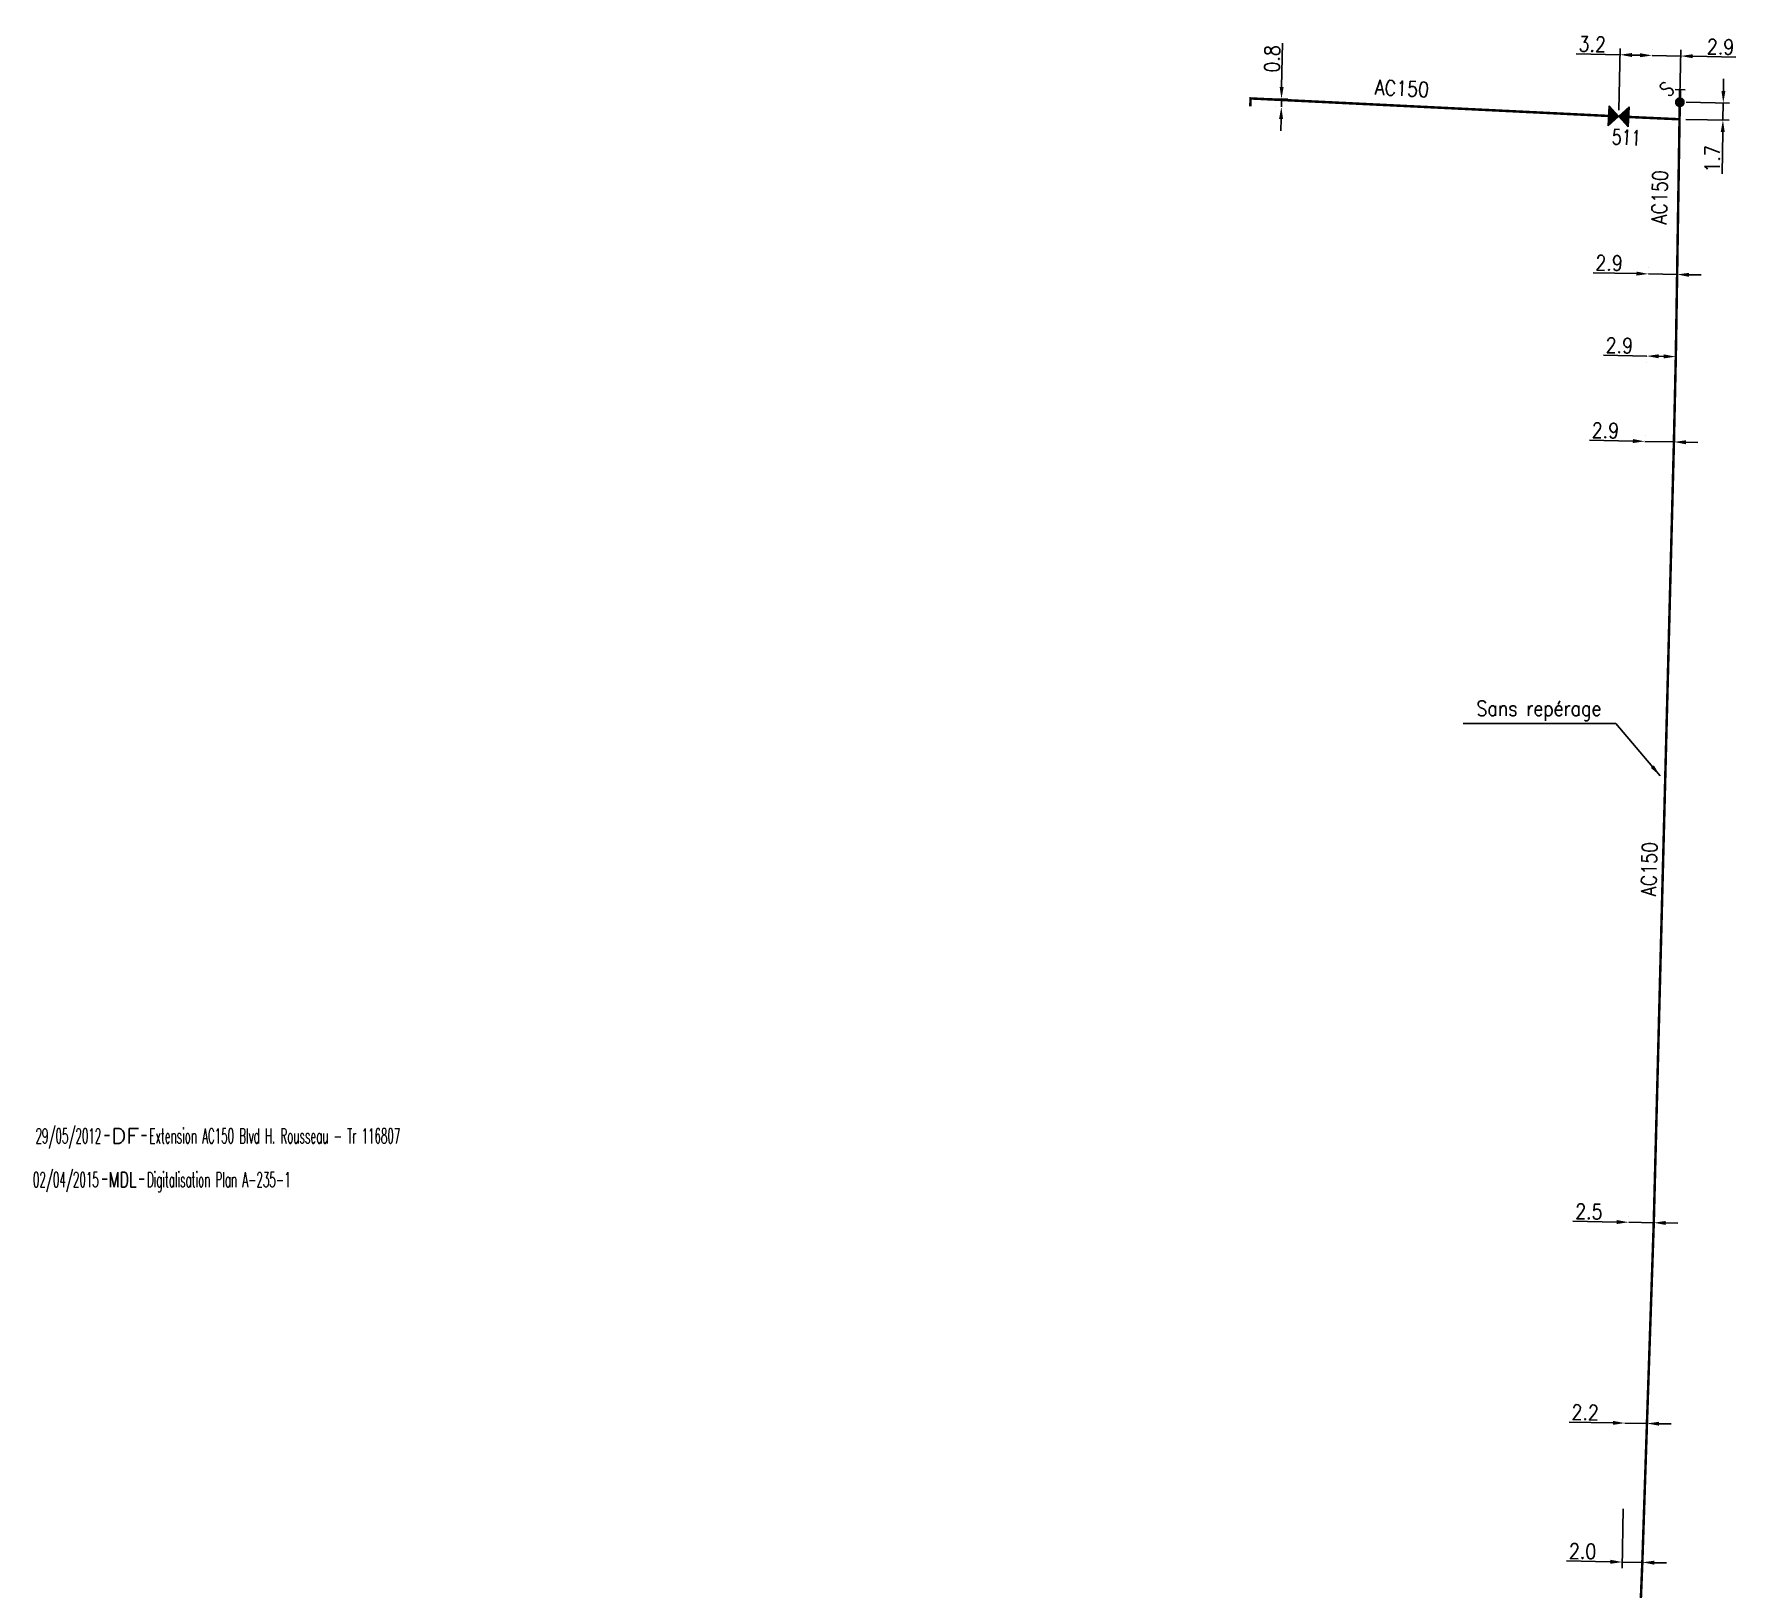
# Model space of a CAD drawing. Header units: millimetres. Extents: x 108000 to 109000, y 147000 to 148000.
# Drawn here: x 108011.5 to 108181.2, y 147192.4 to 147347.6 of the extents above; entities that cross this region are included whole.
import ezdxf
from ezdxf.enums import TextEntityAlignment as Align

# ---------------------------------------------------------------- set-up
doc = ezdxf.new("R2010")
doc.units = ezdxf.units.MM
doc.header["$PDMODE"] = 34
doc.layers.get('0').update_dxf_attribs({"linetype": 'CONTINUOUS'})
doc.layers.get('Defpoints').update_dxf_attribs({"linetype": 'CONTINUOUS'})
for name, color, linetype in [('G_120', 4, 'CONTINUOUS'), ('G_300', 7, 'CONTINUOUS'), ('G_340', 7, 'CONTINUOUS')]:
    doc.layers.add(name, color=color, linetype=linetype)
doc.styles.add('G_ROMANS', font='ROMANS.SHX', dxfattribs={"width": 0.75})
doc.styles.get("Standard").update_dxf_attribs({"font": 'romans.shx', "width": 0.85})
doc.linetypes.add('G_TYPB_AP', pattern='A,5,-0.3,["o",Standard,S=1.5,R=0,X=0,Y=-0.5],-1.65', length=6.95)
doc.dimstyles.get("Standard").update_dxf_attribs({"dimtxt": 1.5, "dimasz": 1.2, "dimexe": 0.625, "dimexo": 0.625, "dimgap": 0.25, "dimtad": 1, "dimdec": 1, "dimzin": 0, "dimdsep": 46, "dimtxsty": 'Standard', "dimcen": -0.5, "dimadec": 0, "dimazin": 0, "dimtfac": 1, "dimtdec": 1, "dimtmove": 0, "dimatfit": 3, "dimfxl": 0, "dimtolj": 1, "dimtzin": 0, "dimarcsym": 0})

# ---------------------------------------------------------------- blocks, each defined once
blk = doc.blocks.new('GIS_MODF')
at = {"color": 0, "linetype": 'Continuous', "flags": 128}
for points in [[(-2.18, -0.01), (-1.68, -0.01)], [(1.52, -0.01), (2.02, -0.01)]]:
    blk.add_lwpolyline(points, dxfattribs=at)
at = {"color": 0, "linetype": 'Continuous', "width": 0.5}
blk.add_attdef('DATE', text='', height=1.5, dxfattribs=at).set_placement((-2.5, -0.8), align=Align.RIGHT)
at = {"color": 0, "linetype": 'Continuous', "width": 1.771291}
blk.add_attdef('USER', text='', height=1.5, dxfattribs=at).set_placement((-1.51, -0.8), (1.28, -0.8), align=Align.FIT)
at = {"color": 0, "linetype": 'Continuous', "width": 0.5}
blk.add_attdef('DESC', (2.29, -0.8), '', height=1.5, dxfattribs=at)
blk = doc.blocks.new('G_300_11')
at = {"color": 0, "linetype": 'Continuous', "const_width": 0.497, "flags": 128}
blk.add_lwpolyline([(-0.25, 0, 1), (0.25, 0, 1)], format="xyb", close=True, dxfattribs=at)
at = {"color": 0, "linetype": 'Continuous', "style": 'G_ROMANS', "width": 0.75}
blk.add_text('S', height=1.5, dxfattribs=at).set_placement((0, 1.85), align=Align.MIDDLE)
at = {"color": 0, "linetype": 'Continuous', "width": 0.75, "flags": 3}
for tag, p in [('DEF_LEG', (0, -5)), ('DEF_COUP', (0, -7.5)), ('DEF_TYPE', (0, -10))]:
    blk.add_attdef(tag, text='', height=1.2, dxfattribs=at).set_placement(p, align=Align.MIDDLE)
blk = doc.blocks.new('G_300_04')
h = blk.add_hatch(color=256)
h.paths.add_polyline_path([(-1, 1), (-1, -1), (0, 0)])
h.paths.add_polyline_path([(1, 1), (0, 0), (1, -1)])
at = {"flags": 128}
for points in [[(1, 1), (-1, -1)], [(1, -1), (-1, 1)], [(-1, 1), (-1, -1)], [(1, 1), (1, -1)]]:
    blk.add_lwpolyline(points, dxfattribs=at)
at = {"color": 0, "linetype": 'Continuous', "style": 'G_ROMANS', "width": 0.75}
blk.add_attdef('NUM', text='', height=1.5, dxfattribs=at).set_placement((0, 2.07), align=Align.MIDDLE)
at = {"color": 0, "linetype": 'Continuous', "style": 'G_ROMANS', "width": 0.75, "flags": 3}
for tag, p in [('DEF_LEG', (0, -2.5)), ('DEF_COUP', (0, -5)), ('DEF_TYPE', (0, -7.5))]:
    blk.add_attdef(tag, text='', height=1.2, dxfattribs=at).set_placement(p, align=Align.MIDDLE)
blk = doc.blocks.new('G_340_07')
at = {"color": 0, "linetype": 'Continuous', "const_width": 0.25, "flags": 128}
blk.add_lwpolyline([(0, 0), (1.25, 0)], dxfattribs=at)
at = {"color": 0, "linetype": 'Continuous', "flags": 128}
blk.add_lwpolyline([(1.25, -0.5), (1.25, 0.5)], dxfattribs=at)
at = {"color": 0, "linetype": 'Continuous', "style": 'G_ROMANS', "width": 0.75, "flags": 3}
for tag, p in [('DEF_LEG', (0, -5)), ('DEF_COUP', (0, -7.5)), ('DEF_TYPE', (0, -10))]:
    blk.add_attdef(tag, text='', height=1.2, dxfattribs=at).set_placement(p, align=Align.MIDDLE)
blk = doc.blocks.new('*D261')
at = {"layer": 'Defpoints', "color": 0, "linetype": 'Continuous', "transparency": 16777216}
for p in [(108132.81, 147341.16), (108135.89, 147340.31), (108135.89, 147340.31)]:
    blk.add_point(p, dxfattribs=at)
at = {"layer": 'G_120', "color": 0, "linetype": 'Continuous', "lineweight": -2, "transparency": 16777216}
for p, q in [((108135.92, 147342.31), (108136, 147346.68)), ((108133.43, 147341.15), (108136.52, 147341.1)), ((108135.26, 147340.32), (108135.26, 147340.32)), ((108135.89, 147340.31), (108135.9, 147341.11)), ((108135.86, 147339.11), (108135.84, 147337.91))]:
    blk.add_line(p, q, dxfattribs=at)
at = {"layer": 'G_120', "color": 0, "linetype": 'Continuous', "transparency": 16777216}
for points in [[(108135.72, 147342.31), (108136.12, 147342.31), (108135.9, 147341.11)], [(108135.66, 147339.11), (108136.06, 147339.11), (108135.89, 147340.31)]]:
    blk.add_solid(points, dxfattribs=at)
at = {"layer": 'G_120', "color": 0, "linetype": 'Continuous', "transparency": 16777216, "insert": (108134.97, 147345.11), "char_height": 1.5, "attachment_point": 5, "rotation": 88.9886}
blk.add_mtext('\\A1;0.8', dxfattribs=at)
blk = doc.blocks.new('*D262')
at = {"layer": 'Defpoints', "color": 0, "linetype": 'Continuous', "transparency": 16777216}
for p in [(108170.16, 147208.98), (108170.16, 147208.98), (108172.36, 147208.94)]:
    blk.add_point(p, dxfattribs=at)
at = {"layer": 'G_120', "color": 0, "linetype": 'Continuous', "lineweight": -2, "transparency": 16777216}
for p, q in [((108168.96, 147209), (108164.59, 147209.08)), ((108172.36, 147208.94), (108170.16, 147208.98)), ((108173.56, 147208.92), (108174.76, 147208.89))]:
    blk.add_line(p, q, dxfattribs=at)
at = {"layer": 'G_120', "color": 0, "linetype": 'Continuous', "transparency": 16777216}
for points in [[(108168.97, 147209.2), (108168.96, 147208.8), (108170.16, 147208.98)], [(108173.57, 147209.11), (108173.56, 147208.72), (108172.36, 147208.94)]]:
    blk.add_solid(points, dxfattribs=at)
at = {"layer": 'G_120', "color": 0, "linetype": 'Continuous', "transparency": 16777216, "insert": (108166.2, 147210.05), "char_height": 1.5, "attachment_point": 5, "rotation": 358.9291}
blk.add_mtext('\\A1;2.2', dxfattribs=at)
blk = doc.blocks.new('*D263')
at = {"layer": 'Defpoints', "color": 0, "linetype": 'Continuous', "transparency": 16777216}
for p in [(108170.54, 147229.02), (108170.54, 147229.02), (108173.04, 147228.97)]:
    blk.add_point(p, dxfattribs=at)
at = {"layer": 'G_120', "color": 0, "linetype": 'Continuous', "lineweight": -2, "transparency": 16777216}
for p, q in [((108170.55, 147229.64), (108170.55, 147229.64)), ((108173.05, 147229.6), (108173.05, 147229.6)), ((108169.34, 147229.04), (108164.97, 147229.12)), ((108173.04, 147228.97), (108170.54, 147229.02)), ((108174.24, 147228.95), (108175.44, 147228.93))]:
    blk.add_line(p, q, dxfattribs=at)
at = {"layer": 'G_120', "color": 0, "linetype": 'Continuous', "transparency": 16777216}
for points in [[(108169.34, 147229.24), (108169.33, 147228.84), (108170.54, 147229.02)], [(108174.24, 147229.15), (108174.23, 147228.75), (108173.04, 147228.97)]]:
    blk.add_solid(points, dxfattribs=at)
at = {"layer": 'G_120', "color": 0, "linetype": 'Continuous', "transparency": 16777216, "insert": (108166.57, 147230.09), "char_height": 1.5, "attachment_point": 5, "rotation": 358.9291}
blk.add_mtext('\\A1;2.5', dxfattribs=at)
blk = doc.blocks.new('*D264')
at = {"layer": 'Defpoints', "color": 0, "linetype": 'Continuous', "transparency": 16777216}
for p in [(108172.15, 147306.94), (108172.15, 147306.94), (108175.05, 147306.88)]:
    blk.add_point(p, dxfattribs=at)
at = {"layer": 'G_120', "color": 0, "linetype": 'Continuous', "lineweight": -2, "transparency": 16777216}
for p, q in [((108172.17, 147307.56), (108172.17, 147307.56)), ((108175.07, 147307.5), (108175.07, 147307.5)), ((108170.95, 147306.97), (108166.64, 147307.06)), ((108175.05, 147306.88), (108172.15, 147306.94)), ((108176.25, 147306.85), (108177.45, 147306.82))]:
    blk.add_line(p, q, dxfattribs=at)
at = {"layer": 'G_120', "color": 0, "linetype": 'Continuous', "transparency": 16777216}
for points in [[(108170.96, 147307.17), (108170.95, 147306.77), (108172.15, 147306.94)], [(108176.26, 147307.05), (108176.25, 147306.65), (108175.05, 147306.88)]]:
    blk.add_solid(points, dxfattribs=at)
at = {"layer": 'G_120', "color": 0, "linetype": 'Continuous', "transparency": 16777216, "insert": (108168.22, 147308.03), "char_height": 1.5, "attachment_point": 5, "rotation": 358.7528}
blk.add_mtext('\\A1;2.9', dxfattribs=at)
blk = doc.blocks.new('*D265')
at = {"layer": 'Defpoints', "color": 0, "linetype": 'Continuous', "transparency": 16777216}
for p in [(108172.34, 147315.45), (108172.34, 147315.45), (108175.24, 147315.39)]:
    blk.add_point(p, dxfattribs=at)
at = {"layer": 'G_120', "color": 0, "linetype": 'Continuous', "lineweight": -2, "transparency": 16777216}
for p, q in [((108172.34, 147315.45), (108168.03, 147315.55)), ((108172.33, 147314.83), (108172.33, 147314.83)), ((108174.04, 147315.42), (108173.54, 147315.43)), ((108175.23, 147314.77), (108175.23, 147314.77))]:
    blk.add_line(p, q, dxfattribs=at)
at = {"layer": 'G_120', "color": 0, "linetype": 'Continuous', "transparency": 16777216}
for points in [[(108173.54, 147315.63), (108173.54, 147315.23), (108172.34, 147315.45)], [(108174.04, 147315.62), (108174.03, 147315.22), (108175.24, 147315.39)]]:
    blk.add_solid(points, dxfattribs=at)
at = {"layer": 'G_120', "color": 0, "linetype": 'Continuous', "transparency": 16777216, "insert": (108169.61, 147316.51), "char_height": 1.5, "attachment_point": 5, "rotation": 358.7528}
blk.add_mtext('\\A1;2.9', dxfattribs=at)
blk = doc.blocks.new('*D266')
at = {"layer": 'Defpoints', "color": 0, "linetype": 'Continuous', "transparency": 16777216}
for p in [(108172.52, 147323.65), (108172.52, 147323.65), (108175.37, 147323.59)]:
    blk.add_point(p, dxfattribs=at)
at = {"layer": 'G_120', "color": 0, "linetype": 'Continuous', "lineweight": -2, "transparency": 16777216}
for p, q in [((108171.32, 147323.68), (108167.01, 147323.77)), ((108175.37, 147323.59), (108172.52, 147323.65)), ((108172.53, 147324.27), (108172.53, 147324.27)), ((108175.38, 147324.21), (108175.38, 147324.21)), ((108176.57, 147323.56), (108177.77, 147323.54))]:
    blk.add_line(p, q, dxfattribs=at)
at = {"layer": 'G_120', "color": 0, "linetype": 'Continuous', "transparency": 16777216}
for points in [[(108171.32, 147323.88), (108171.31, 147323.48), (108172.52, 147323.65)], [(108176.57, 147323.76), (108176.56, 147323.36), (108175.37, 147323.59)]]:
    blk.add_solid(points, dxfattribs=at)
at = {"layer": 'G_120', "color": 0, "linetype": 'Continuous', "transparency": 16777216, "insert": (108168.59, 147324.74), "char_height": 1.5, "attachment_point": 5, "rotation": 358.7528}
blk.add_mtext('\\A1;2.9', dxfattribs=at)
blk = doc.blocks.new('*D267')
at = {"layer": 'Defpoints', "color": 0, "linetype": 'Continuous', "transparency": 16777216}
for p in [(108170.02, 147201.05), (108169.9, 147195.11), (108171.9, 147195.08)]:
    blk.add_point(p, dxfattribs=at)
at = {"layer": 'G_120', "color": 0, "linetype": 'Continuous', "lineweight": -2, "transparency": 16777216}
for p, q in [((108170, 147200.42), (108169.89, 147194.49)), ((108168.7, 147195.14), (108164.33, 147195.22)), ((108171.9, 147195.08), (108169.9, 147195.11)), ((108173.1, 147195.05), (108174.3, 147195.03))]:
    blk.add_line(p, q, dxfattribs=at)
at = {"layer": 'G_120', "color": 0, "linetype": 'Continuous', "transparency": 16777216}
for points in [[(108168.71, 147195.34), (108168.7, 147194.94), (108169.9, 147195.11)], [(108173.11, 147195.25), (108173.1, 147194.85), (108171.9, 147195.08)]]:
    blk.add_solid(points, dxfattribs=at)
at = {"layer": 'G_120', "color": 0, "linetype": 'Continuous', "transparency": 16777216, "insert": (108165.94, 147196.19), "char_height": 1.5, "attachment_point": 5, "rotation": 358.9291}
blk.add_mtext('\\A1;2.0', dxfattribs=at)
blk = doc.blocks.new('*D272')
at = {"layer": 'Defpoints', "color": 0, "linetype": 'Continuous', "transparency": 16777216}
for p in [(108175.64, 147340.78), (108175.61, 147339.08), (108179.94, 147339.01)]:
    blk.add_point(p, dxfattribs=at)
at = {"layer": 'G_300', "color": 0, "linetype": 'Continuous', "lineweight": -2, "transparency": 16777216}
for p, q in [((108179.99, 147341.91), (108180, 147343.11)), ((108176.26, 147340.77), (108180.59, 147340.7)), ((108179.97, 147340.71), (108179.94, 147339.01)), ((108176.23, 147339.07), (108180.57, 147339)), ((108179.92, 147337.81), (108179.86, 147333.62))]:
    blk.add_line(p, q, dxfattribs=at)
at = {"layer": 'G_300', "color": 0, "linetype": 'Continuous', "transparency": 16777216}
for points in [[(108179.79, 147341.91), (108180.19, 147341.9), (108179.97, 147340.71)], [(108179.72, 147337.81), (108180.12, 147337.8), (108179.94, 147339.01)]]:
    blk.add_solid(points, dxfattribs=at)
at = {"layer": 'G_300', "color": 0, "linetype": 'Continuous', "transparency": 16777216, "insert": (108178.88, 147335.13), "char_height": 1.5, "attachment_point": 5, "rotation": 89.1046}
blk.add_mtext('\\A1;1.7', dxfattribs=at)
blk = doc.blocks.new('*D273')
at = {"layer": 'Defpoints', "color": 0, "linetype": 'Continuous', "transparency": 16777216}
for p in [(108172.88, 147345.45), (108172.88, 147345.45), (108175.64, 147340.78)]:
    blk.add_point(p, dxfattribs=at)
at = {"layer": 'G_300', "color": 0, "linetype": 'Continuous', "lineweight": -2, "transparency": 16777216}
for p, q in [((108171.68, 147345.47), (108170.48, 147345.5)), ((108172.88, 147345.45), (108175.73, 147345.39)), ((108172.89, 147346.08), (108172.89, 147346.08)), ((108175.65, 147341.4), (108175.74, 147346.02)), ((108176.93, 147345.37), (108181.24, 147345.28))]:
    blk.add_line(p, q, dxfattribs=at)
at = {"layer": 'G_300', "color": 0, "linetype": 'Continuous', "transparency": 16777216}
for points in [[(108171.68, 147345.67), (108171.67, 147345.27), (108172.88, 147345.45)], [(108176.93, 147345.57), (108176.93, 147345.17), (108175.73, 147345.39)]]:
    blk.add_solid(points, dxfattribs=at)
at = {"layer": 'G_300', "color": 0, "linetype": 'Continuous', "transparency": 16777216, "insert": (108179.7, 147346.31), "char_height": 1.5, "attachment_point": 5, "rotation": 358.8326}
blk.add_mtext('\\A1;2.9', dxfattribs=at)
blk = doc.blocks.new('*D274')
at = {"layer": 'Defpoints', "color": 0, "linetype": 'Continuous', "transparency": 16777216}
for p in [(108172.88, 147345.45), (108172.88, 147345.45), (108169.55, 147339.36)]:
    blk.add_point(p, dxfattribs=at)
at = {"layer": 'G_300', "color": 0, "linetype": 'Continuous', "lineweight": -2, "transparency": 16777216}
for p, q in [((108169.68, 147345.52), (108165.31, 147345.6)), ((108169.57, 147339.99), (108169.69, 147346.14)), ((108171.68, 147345.47), (108170.88, 147345.49))]:
    blk.add_line(p, q, dxfattribs=at)
at = {"layer": 'G_300', "color": 0, "linetype": 'Continuous', "transparency": 16777216}
for points in [[(108170.88, 147345.69), (108170.87, 147345.29), (108169.68, 147345.52)], [(108171.68, 147345.67), (108171.67, 147345.27), (108172.88, 147345.45)]]:
    blk.add_solid(points, dxfattribs=at)
at = {"layer": 'G_300', "color": 0, "linetype": 'Continuous', "transparency": 16777216, "insert": (108166.91, 147346.57), "char_height": 1.5, "attachment_point": 5, "rotation": 358.8326}
blk.add_mtext('\\A1;3.2', dxfattribs=at)

msp = doc.modelspace()

# ---------------------------------------------------------------- linework, layer by layer
at = {"layer": 'G_120', "linetype": 'G_TYPB_AP', "const_width": 0.25}
for points in [[(108168.55, 147339.41), (108132.81, 147341.16), (108132.8, 147340.36)], [(108175.61, 147339.08), (108170.55, 147339.31)]]:
    msp.add_lwpolyline(points, dxfattribs=at)
at = {"layer": 'G_120', "linetype": 'G_TYPB_AP', "const_width": 0.25, "flags": 128}
msp.add_lwpolyline([(108169.57, 147134.24), (108170.16, 147134.22), (108170.38, 147149.53), (108170.61, 147157.89), (108170.81, 147167.73), (108170.89, 147170.43), (108171.9, 147195.08), (108172.36, 147208.94), (108173.04, 147228.97), (108175.05, 147306.88), (108175.24, 147315.39), (108175.37, 147323.59), (108175.61, 147339.08), (108175.64, 147340.78)], dxfattribs=at)

# ---------------------------------------------------------------- block references
at = {"layer": 'G_120', "linetype": 'Continuous'}
ref = msp.add_blockref('GIS_MODF', (108020.67, 147237.69), dxfattribs=at)
ref.add_attrib('DATE', '29/05/2012', dxfattribs={"layer": '0', "color": 0, "linetype": 'Continuous', "height": 1.5, "width": 0.5}).set_placement((108018.17, 147236.89), align=Align.RIGHT)
ref.add_attrib('USER', 'DF', dxfattribs={"layer": '0', "color": 0, "linetype": 'Continuous', "height": 1.5, "width": 1.025485}).set_placement((108019.16, 147236.89), (108021.94, 147236.89), align=Align.FIT)
ref.add_attrib('DESC', 'Extension AC150 Blvd H. Rousseau - Tr 116807', (108022.96, 147236.89), dxfattribs={"layer": '0', "color": 0, "linetype": 'Continuous', "height": 1.5, "width": 0.5})
ref = msp.add_blockref('GIS_MODF', (108020.43, 147233.33), dxfattribs=at)
ref.add_attrib('DATE', '02/04/2015', dxfattribs={"layer": '0', "color": 0, "linetype": 'Continuous', "height": 1.5, "width": 0.5}).set_placement((108017.92, 147232.53), align=Align.RIGHT)
ref.add_attrib('USER', 'MDL', dxfattribs={"layer": '0', "color": 0, "linetype": 'Continuous', "height": 1.5, "width": 0.638826}).set_placement((108018.92, 147232.53), (108021.7, 147232.53), align=Align.FIT)
ref.add_attrib('DESC', 'Digitalisation Plan A-235-1', (108022.72, 147232.53), dxfattribs={"layer": '0', "color": 0, "linetype": 'Continuous', "height": 1.5, "width": 0.5})
at = {"layer": 'G_300', "rotation": 44.66317580176653}
msp.add_blockref('G_300_11', (108175.64, 147340.78), dxfattribs=at)
at = {"layer": 'G_300'}
ref = msp.add_blockref('G_300_04', (108169.55, 147339.36), dxfattribs=dict(at, rotation=357.303598096586))
ref.add_attrib('NUM', '511', dxfattribs={"layer": '0', "color": 0, "linetype": 'Continuous', "height": 1.5, "rotation": 357.3036, "width": 0.75}).set_placement((108170.32, 147337.27), align=Align.MIDDLE_CENTER)
at = {"layer": 'G_340', "rotation": 89.10461354739326}
msp.add_blockref('G_340_07', (108175.64, 147340.78), dxfattribs=at)

# ---------------------------------------------------------------- texts
at = {"layer": 'G_120', "linetype": 'Continuous', "width": 0.85}
for rotation, p in [(357.1876, (108145.18, 147341.54)), (88.6335, (108174.31, 147328.57)), (88.6335, (108173.26, 147261.54))]:
    msp.add_text('AC150', height=1.5, rotation=rotation, dxfattribs=at).set_placement(p)
at = {"layer": 'G_120', "linetype": 'Continuous', "insert": (108167.81, 147279.04), "char_height": 1.5, "attachment_point": 9}
msp.add_mtext('\\A1;Sans repérage', dxfattribs=at)

# ---------------------------------------------------------------- dimensions: what is measured, and where the dimension line sits
at = {"layer": 'G_120', "linetype": 'Continuous'}
for base, p1, p2, angle, picture, middle in [((108135.89, 147340.31), (108132.81, 147341.16), (108135.89, 147340.31), 88.9886, '*D261', (108135.97, 147345.09)), ((108172.52, 147323.65), (108175.37, 147323.59), (108172.52, 147323.65), 358.7528, '*D266', (108168.56, 147323.74)), ((108172.34, 147315.45), (108175.24, 147315.39), (108172.34, 147315.45), 358.7528, '*D265', (108169.58, 147315.51)), ((108172.15, 147306.94), (108175.05, 147306.88), (108172.15, 147306.94), 358.7528, '*D264', (108168.2, 147307.03)), ((108170.54, 147229.02), (108173.04, 147228.97), (108170.54, 147229.02), 358.9291, '*D263', (108166.55, 147229.09)), ((108170.16, 147208.98), (108172.36, 147208.94), (108170.16, 147208.98), 358.9291, '*D262', (108166.18, 147209.05)), ((108169.9, 147195.11), (108171.9, 147195.08), (108170.02, 147201.05), 358.9291, '*D267', (108165.92, 147195.19))]:
    dim = msp.add_linear_dim(base=base, p1=p1, p2=p2, angle=angle, dimstyle='Standard', dxfattribs=at)
    dim.commit()
    dim.dimension.update_dxf_attribs({"geometry": picture, "text_midpoint": middle, "dimtype": 160})
at = {"layer": 'G_300', "linetype": 'Continuous'}
for base, p1, p2, angle, picture, middle in [((108172.88, 147345.45), (108169.55, 147339.36), (108172.88, 147345.45), 178.8326, '*D274', (108166.89, 147345.57)), ((108172.88, 147345.45), (108175.64, 147340.78), (108172.88, 147345.45), 358.8326, '*D273', (108179.68, 147345.31)), ((108179.94, 147339.01), (108175.64, 147340.78), (108175.61, 147339.08), 89.1046, '*D272', (108179.88, 147335.11))]:
    dim = msp.add_linear_dim(base=base, p1=p1, p2=p2, angle=angle, dimstyle='Standard', dxfattribs=at)
    dim.commit()
    dim.dimension.update_dxf_attribs({"geometry": picture, "text_midpoint": middle, "dimtype": 160})

# ---------------------------------------------------------------- leaders
at = {"layer": 'G_120', "linetype": 'Continuous', "annotation_type": 0, "has_hookline": 1, "hookline_direction": 1, "text_width": 13.78}
msp.add_leader([(108173.67, 147273.57), (108169.26, 147278.79), (108168.06, 147278.79)], dimstyle='Standard', dxfattribs=at)

doc.saveas('drawing.dxf')
